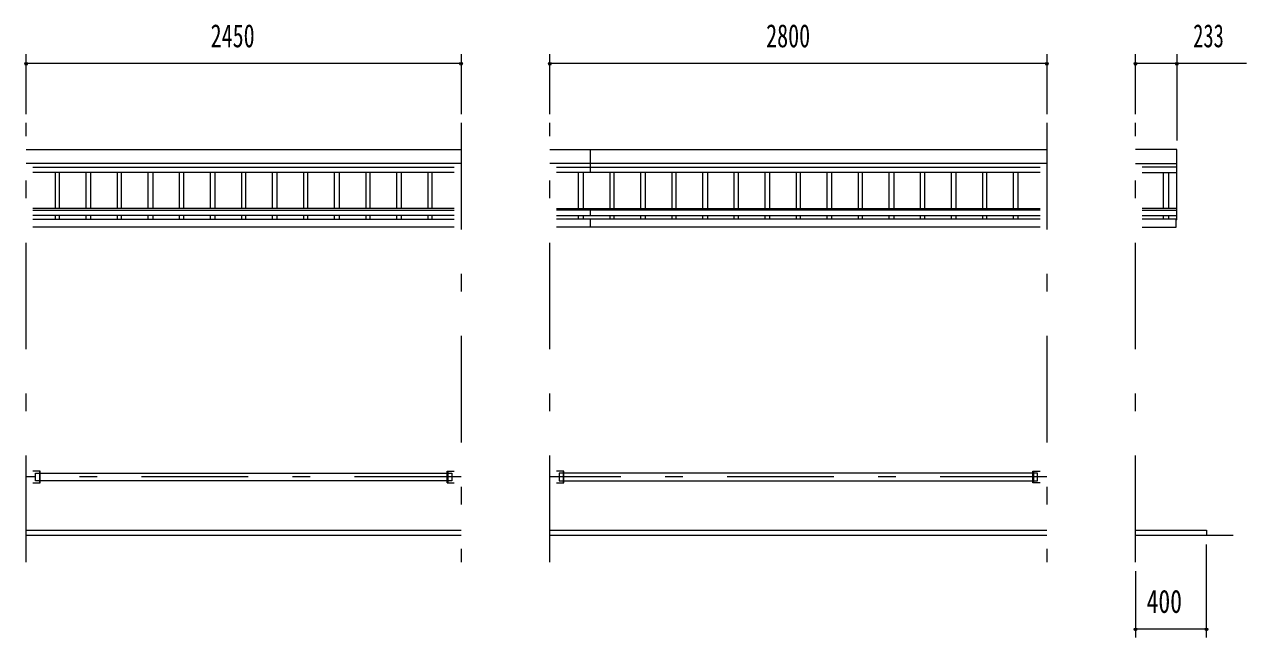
# Model space of a CAD drawing. Units: millimetres, scale not verified. Extents: x -22990 to 22993, y -10500 to 10500.
# Drawn here: x -17092 to -10206, y 1220 to 4675 of the extents above; entities that cross this region are included whole.
import ezdxf
from ezdxf.enums import TextEntityAlignment as Align

# ---------------------------------------------------------------- set-up
doc = ezdxf.new("R2010")
doc.units = ezdxf.units.MM
doc.header["$LTSCALE"] = 50
doc.linetypes.add('USER3', pattern=[24, 12, -5, 2, -5])
for name, color, linetype, lineweight in [('0-2_1-05BOLD', 7, 'Continuous', 18), ('0-3_1-25CENTER', 3, 'USER3', 18), ('0-4_1-45THIN', 4, 'Continuous', 18), ('0-5_1-55DIM', 3, 'Continuous', 18)]:
    doc.layers.add(name, color=color, linetype=linetype, lineweight=lineweight)
doc.styles.add('ＭＳ ゴシック', font='')
doc.styles.get('ＭＳ ゴシック').set_extended_font_data('MS Gothic')

msp = doc.modelspace()

# ---------------------------------------------------------------- linework, layer by layer
at = {"layer": '0-2_1-05BOLD'}
for p, q in [((-17082, 3969.67), (-14632, 3969.67)), ((-14132, 3969.67), (-11332, 3969.67)), ((-13902, 3840.07), (-13902, 3969.67)), ((-14632, 3890.5), (-17082, 3890.5)), ((-17043.85, 3871), (-14670.15, 3871)), ((-11332, 3890.5), (-14132, 3890.5)), ((-14093.85, 3871), (-11370.15, 3871)), ((-10832, 3890.5), (-10599.01, 3890.5)), ((-10599.01, 3871), (-10793.85, 3871)), ((-14670.15, 3840.07), (-17043.85, 3840.07)), ((-11370.15, 3840.07), (-14093.85, 3840.07)), ((-10793.85, 3840.07), (-10599.01, 3840.07)), ((-14670.15, 3637.63), (-17043.85, 3637.63)), ((-17043.85, 3627.25), (-14670.15, 3627.25)), ((-14670.15, 3597.7), (-17043.85, 3597.7)), ((-14093.85, 3637.63), (-11370.15, 3637.63)), ((-11370.15, 3627.25), (-14093.85, 3627.25)), ((-14093.85, 3597.7), (-11370.15, 3597.7)), ((-13902, 3597.7), (-13902, 3637.63)), ((-10599.01, 3637.63), (-10793.85, 3637.63)), ((-10793.85, 3627.25), (-10599.01, 3627.25)), ((-10793.85, 3597.7), (-10599.01, 3597.7)), ((-17043.85, 3576.6), (-14670.15, 3576.6)), ((-14670.15, 3531.6), (-17043.85, 3531.6)), ((-11370.15, 3576.6), (-14093.85, 3576.6)), ((-11370.15, 3531.6), (-14093.85, 3531.6)), ((-13902, 3531.6), (-13902, 3576.6)), ((-10599.01, 3574.2), (-10604.01, 3574.2)), ((-17029.51, 2146.02), (-17007.06, 2146.02)), ((-17007.06, 2157.67), (-17007.06, 2091.67)), ((-17003.86, 2146.02), (-14710.15, 2146.02)), ((-14706.95, 2157.67), (-14706.95, 2091.67)), ((-14057.05, 2157.67), (-14057.05, 2091.67)), ((-11410.15, 2146.02), (-14053.85, 2146.02)), ((-11406.95, 2157.67), (-11406.95, 2091.67)), ((-11384.5, 2146.02), (-11406.95, 2146.02)), ((-14710.15, 2103.32), (-17003.86, 2103.32)), ((-14710.15, 2091.67), (-14670.15, 2091.67)), ((-14053.85, 2103.32), (-11410.15, 2103.32)), ((-17082, 1824.67), (-14632, 1824.67)), ((-14632, 1794.67), (-17082, 1794.67)), ((-14132, 1824.67), (-11332, 1824.67)), ((-11332, 1794.67), (-14132, 1794.67)), ((-10282.01, 1794.67), (-10832, 1794.67))]:
    msp.add_line(p, q, dxfattribs=at)
for points in [[(-10599.01, 3574.2), (-10599.01, 3969.67), (-10832, 3969.67)], [(-10793.85, 3531.6), (-10604.01, 3531.6), (-10604.01, 3576.6), (-10793.85, 3576.6)], [(-17043.85, 2091.67), (-17003.86, 2091.67), (-17003.86, 2157.67), (-17043.85, 2157.67)], [(-17007.06, 2103.32), (-17029.51, 2103.32), (-17029.51, 2146.02)], [(-14710.15, 2091.67), (-14710.15, 2157.67), (-14670.15, 2157.67)], [(-14706.95, 2146.02), (-14684.5, 2146.02), (-14684.5, 2103.32), (-14706.95, 2103.32)], [(-14093.85, 2091.67), (-14053.85, 2091.67), (-14053.85, 2157.67), (-14093.85, 2157.67)], [(-14057.05, 2146.02), (-14079.5, 2146.02), (-14079.5, 2103.32), (-14057.05, 2103.32)], [(-11370.15, 2091.67), (-11410.15, 2091.67), (-11410.15, 2157.67), (-11370.15, 2157.67)], [(-11406.95, 2103.32), (-11384.5, 2103.32), (-11384.5, 2146.02)], [(-10832, 1824.67), (-10432, 1824.67), (-10432, 1794.67)]]:
    msp.add_lwpolyline(points, dxfattribs=at)
at = {"layer": '0-3_1-25CENTER'}
for p, q in [((-17082, 1644.67), (-17082, 4119.67)), ((-14632, 4119.67), (-14632, 1644.67)), ((-14132, 1644.67), (-14132, 4119.67)), ((-11332, 4119.67), (-11332, 1644.67)), ((-10832, 1644.67), (-10832, 4119.67)), ((-14632, 2124.67), (-17082, 2124.67)), ((-11332, 2124.67), (-14132, 2124.67))]:
    msp.add_line(p, q, dxfattribs=at)
at = {"layer": '0-4_1-45THIN'}
for p, q in [((-16919.5, 3840.07), (-16919.5, 3637.63)), ((-16894.5, 3637.63), (-16894.5, 3840.07)), ((-16744.5, 3637.63), (-16744.5, 3840.07)), ((-16719.5, 3840.07), (-16719.5, 3637.63)), ((-16569.5, 3840.07), (-16569.5, 3637.63)), ((-16544.5, 3637.63), (-16544.5, 3840.07)), ((-16394.5, 3637.63), (-16394.5, 3840.07)), ((-16369.5, 3840.07), (-16369.5, 3637.63)), ((-16219.5, 3840.07), (-16219.5, 3637.63)), ((-16194.5, 3637.63), (-16194.5, 3840.07)), ((-16044.5, 3637.63), (-16044.5, 3840.07)), ((-16019.5, 3840.07), (-16019.5, 3637.63)), ((-15869.5, 3840.07), (-15869.5, 3637.63)), ((-15844.5, 3637.63), (-15844.5, 3840.07)), ((-15694.5, 3637.63), (-15694.5, 3840.07)), ((-15669.5, 3840.07), (-15669.5, 3637.63)), ((-15519.5, 3840.07), (-15519.5, 3637.63)), ((-15494.5, 3637.63), (-15494.5, 3840.07)), ((-15344.5, 3637.63), (-15344.5, 3840.07)), ((-15319.5, 3840.07), (-15319.5, 3637.63)), ((-15169.5, 3840.07), (-15169.5, 3637.63)), ((-15144.5, 3637.63), (-15144.5, 3840.07)), ((-14994.5, 3637.63), (-14994.5, 3840.07)), ((-14969.5, 3840.07), (-14969.5, 3637.63)), ((-14819.5, 3840.07), (-14819.5, 3637.63)), ((-14794.5, 3637.63), (-14794.5, 3840.07)), ((-13969.5, 3637.63), (-13969.5, 3840.07)), ((-13944.5, 3840.07), (-13944.5, 3637.63)), ((-13794.5, 3840.07), (-13794.5, 3637.63)), ((-13769.5, 3637.63), (-13769.5, 3840.07)), ((-13619.5, 3637.63), (-13619.5, 3840.07)), ((-13594.5, 3840.07), (-13594.5, 3637.63)), ((-13444.5, 3840.07), (-13444.5, 3637.63)), ((-13419.5, 3637.63), (-13419.5, 3840.07)), ((-13269.5, 3637.63), (-13269.5, 3840.07)), ((-13244.5, 3840.07), (-13244.5, 3637.63)), ((-13094.5, 3840.07), (-13094.5, 3637.63)), ((-13069.5, 3637.63), (-13069.5, 3840.07)), ((-12919.5, 3637.63), (-12919.5, 3840.07)), ((-12894.5, 3840.07), (-12894.5, 3637.63)), ((-12744.5, 3840.07), (-12744.5, 3637.63)), ((-12719.5, 3637.63), (-12719.5, 3840.07)), ((-12569.5, 3637.63), (-12569.5, 3840.07)), ((-12544.5, 3840.07), (-12544.5, 3637.63)), ((-12394.5, 3840.07), (-12394.5, 3637.63)), ((-12369.5, 3637.63), (-12369.5, 3840.07)), ((-12219.5, 3637.63), (-12219.5, 3840.07)), ((-12194.5, 3840.07), (-12194.5, 3637.63)), ((-12044.5, 3840.07), (-12044.5, 3637.63)), ((-12019.5, 3637.63), (-12019.5, 3840.07)), ((-11869.5, 3637.63), (-11869.5, 3840.07)), ((-11844.5, 3840.07), (-11844.5, 3637.63)), ((-11694.5, 3840.07), (-11694.5, 3637.63)), ((-11669.5, 3637.63), (-11669.5, 3840.07)), ((-11519.5, 3637.63), (-11519.5, 3840.07)), ((-11494.5, 3840.07), (-11494.5, 3637.63)), ((-10675.9, 3840.07), (-10675.9, 3637.63)), ((-10644.5, 3637.63), (-10644.5, 3840.07)), ((-16919.5, 3597.7), (-16919.5, 3576.6)), ((-16894.5, 3576.6), (-16894.5, 3597.7)), ((-16744.5, 3576.6), (-16744.5, 3597.7)), ((-16719.5, 3597.7), (-16719.5, 3576.6)), ((-16569.5, 3597.7), (-16569.5, 3576.6)), ((-16544.5, 3576.6), (-16544.5, 3597.7)), ((-16394.5, 3576.6), (-16394.5, 3597.7)), ((-16369.5, 3597.7), (-16369.5, 3576.6)), ((-16219.5, 3597.7), (-16219.5, 3576.6)), ((-16194.5, 3576.6), (-16194.5, 3597.7)), ((-16044.5, 3576.6), (-16044.5, 3597.7)), ((-16019.5, 3597.7), (-16019.5, 3576.6)), ((-15869.5, 3597.7), (-15869.5, 3576.6)), ((-15844.5, 3576.6), (-15844.5, 3597.7)), ((-15694.5, 3576.6), (-15694.5, 3597.7)), ((-15669.5, 3597.7), (-15669.5, 3576.6)), ((-15519.5, 3597.7), (-15519.5, 3576.6)), ((-15494.5, 3576.6), (-15494.5, 3597.7)), ((-15344.5, 3576.6), (-15344.5, 3597.7)), ((-15319.5, 3597.7), (-15319.5, 3576.6)), ((-15169.5, 3597.7), (-15169.5, 3576.6)), ((-15144.5, 3576.6), (-15144.5, 3597.7)), ((-14994.5, 3576.6), (-14994.5, 3597.7)), ((-14969.5, 3597.7), (-14969.5, 3576.6)), ((-14819.5, 3597.7), (-14819.5, 3576.6)), ((-14794.5, 3576.6), (-14794.5, 3597.7)), ((-13969.5, 3576.6), (-13969.5, 3597.7)), ((-13944.5, 3597.7), (-13944.5, 3576.6)), ((-13794.5, 3597.7), (-13794.5, 3576.6)), ((-13769.5, 3576.6), (-13769.5, 3597.7)), ((-13619.5, 3576.6), (-13619.5, 3597.7)), ((-13594.5, 3597.7), (-13594.5, 3576.6)), ((-13444.5, 3597.7), (-13444.5, 3576.6)), ((-13419.5, 3576.6), (-13419.5, 3597.7)), ((-13269.5, 3576.6), (-13269.5, 3597.7)), ((-13244.5, 3597.7), (-13244.5, 3576.6)), ((-13094.5, 3597.7), (-13094.5, 3576.6)), ((-13069.5, 3576.6), (-13069.5, 3597.7)), ((-12919.5, 3576.6), (-12919.5, 3597.7)), ((-12894.5, 3597.7), (-12894.5, 3576.6)), ((-12744.5, 3597.7), (-12744.5, 3576.6)), ((-12719.5, 3576.6), (-12719.5, 3597.7)), ((-12569.5, 3576.6), (-12569.5, 3597.7)), ((-12544.5, 3597.7), (-12544.5, 3576.6)), ((-12394.5, 3597.7), (-12394.5, 3576.6)), ((-12369.5, 3576.6), (-12369.5, 3597.7)), ((-12219.5, 3576.6), (-12219.5, 3597.7)), ((-12194.5, 3597.7), (-12194.5, 3576.6)), ((-12044.5, 3597.7), (-12044.5, 3576.6)), ((-12019.5, 3576.6), (-12019.5, 3597.7)), ((-11869.5, 3576.6), (-11869.5, 3597.7)), ((-11844.5, 3597.7), (-11844.5, 3576.6)), ((-11694.5, 3597.7), (-11694.5, 3576.6)), ((-11669.5, 3576.6), (-11669.5, 3597.7)), ((-11519.5, 3576.6), (-11519.5, 3597.7)), ((-11494.5, 3597.7), (-11494.5, 3576.6)), ((-10675.9, 3597.7), (-10675.9, 3576.6)), ((-10644.5, 3576.6), (-10644.5, 3597.7))]:
    msp.add_line(p, q, dxfattribs=at)
at = {"layer": '0-5_1-55DIM'}
for p, q in [((-17082, 4169.67), (-17082, 4506.67)), ((-14632, 4506.67), (-14632, 4169.67)), ((-14132, 4169.67), (-14132, 4506.67)), ((-11332, 4506.67), (-11332, 4169.67)), ((-10832, 4169.67), (-10832, 4506.67)), ((-10599.01, 4506.67), (-10599.01, 4019.67)), ((-17072, 4456.67), (-17092, 4456.67)), ((-17082, 4456.67), (-14632, 4456.67)), ((-14622, 4456.67), (-14642, 4456.67)), ((-14122, 4456.67), (-14142, 4456.67)), ((-14132, 4456.67), (-11332, 4456.67)), ((-11322, 4456.67), (-11342, 4456.67)), ((-10822, 4456.67), (-10842, 4456.67)), ((-10832, 4456.67), (-10599.01, 4456.67)), ((-10589.01, 4456.67), (-10609.01, 4456.67)), ((-10599, 4456.67), (-10206.5, 4456.67)), ((-10432, 1219.67), (-10432, 1744.67)), ((-10832, 1594.67), (-10832, 1219.67)), ((-10822, 1269.67), (-10842, 1269.67)), ((-10832, 1269.67), (-10432, 1269.67)), ((-10422, 1269.67), (-10442, 1269.67))]:
    msp.add_line(p, q, dxfattribs=at)
for centre in [(-17082, 4456.67), (-14632, 4456.67), (-14132, 4456.67), (-11332, 4456.67), (-10832, 4456.67), (-10599.01, 4456.67), (-10832, 1269.67), (-10432, 1269.67)]:
    msp.add_arc(centre, 10, 180, 0, dxfattribs=at)

# ---------------------------------------------------------------- texts
at = {"layer": '0-5_1-55DIM', "color": 7, "style": 'ＭＳ ゴシック'}
for s, width, p in [('2450', 0.7, (-16043.01, 4506.67)), ('2800', 0.7, (-12913.28, 4506.67)), ('233', 0.65, (-10507.18, 4506.67)), ('400', 0.75, (-10769.63, 1319.67))]:
    msp.add_text(s, height=130.2, dxfattribs=dict(at, width=width)).set_placement(p, align=Align.BOTTOM_LEFT)

doc.saveas('drawing.dxf')
